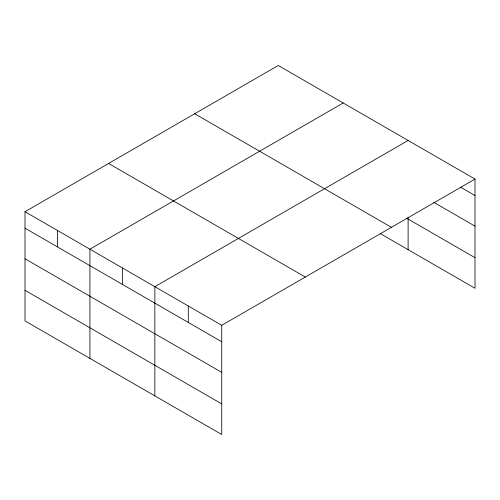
<?xml version="1.0" encoding="UTF-8"?>
<svg xmlns="http://www.w3.org/2000/svg" width="500" height="500" viewBox="0 0 500 500"><rect width="100%" height="100%" fill="white"/><g stroke="black" fill="none" stroke-linecap="round" stroke-linejoin="round"><path stroke-width="0.75" d="M25 211.719L221.737 325.3L221.737 434.506L25 320.919L25 211.719L278.263 65.494L475 179.081L475 288.281L380.381 233.656M343.188 102.981L89.925 249.2L89.925 358.4M408.113 140.463L154.844 286.681L154.844 395.887M221.737 325.3L475 179.081M460.956 187.425L475 195.538M433.531 202.2L475 226.144M406.756 218.275L475 257.675M194.688 113.75L391.425 227.331M108.575 163.463L305.312 277.05M25 228.175L221.737 341.756M25 258.781L221.737 372.362M25 290.312L221.737 403.9M408.113 217.519L408.113 249.662M188.287 305.994L188.287 322.45M122.381 267.944L122.381 284.394M57.462 230.456L57.462 246.912"/></g></svg>
